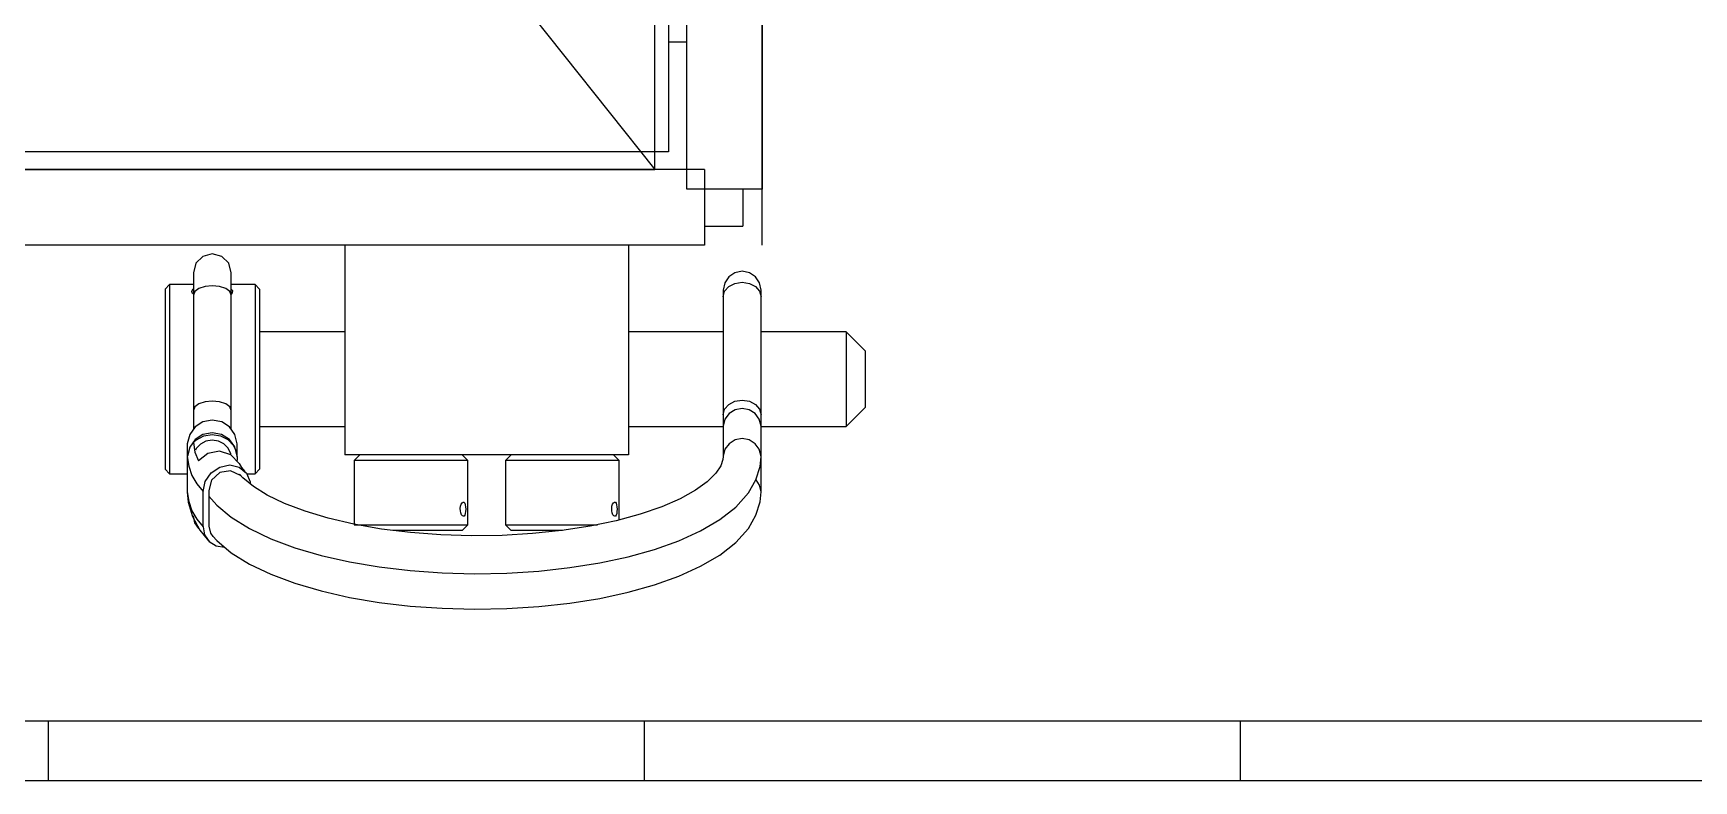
# Model space of a CAD drawing. Extents: x -1 to 1284, y 105 to 936.
# Drawn here: x 548.2 to 687.6, y 105 to 167.8 of the extents above; entities that cross this region are included whole.
import ezdxf

# ---------------------------------------------------------------- set-up
doc = ezdxf.new("R2010")
doc.units = 0

msp = doc.modelspace()

# ---------------------------------------------------------------- linework, layer by layer
for p, q in [((609.369, 713.128), (609.369, 149.955)), ((609.369, 713.128), (609.369, 149.955)), ((609.369, 713.128), (609.369, 149.955)), ((609.369, 713.128), (609.369, 149.955)), ((609.369, 713.128), (609.369, 149.955)), ((609.369, 713.128), (609.369, 149.955)), ((609.369, 713.128), (609.369, 149.955)), ((609.369, 713.128), (609.369, 149.955)), ((609.369, 713.128), (609.369, 149.955)), ((609.369, 713.128), (609.369, 149.955)), ((609.369, 713.128), (609.369, 149.955)), ((603.072, 154.667), (603.072, 708.315)), ((609.422, 154.667), (609.422, 708.315)), ((162.548, 706.778), (600.386, 156.305)), ((162.548, 706.778), (600.386, 156.305)), ((162.548, 706.778), (600.386, 156.305)), ((162.548, 706.778), (600.386, 156.305)), ((162.548, 706.778), (600.386, 156.305)), ((162.548, 706.778), (600.386, 156.305)), ((162.548, 706.778), (600.386, 156.305)), ((162.548, 706.778), (600.386, 156.305)), ((162.548, 706.778), (600.386, 156.305)), ((162.548, 706.778), (600.386, 156.305)), ((162.548, 706.778), (600.386, 156.305)), ((600.386, 156.305), (600.386, 706.778)), ((600.386, 156.305), (600.386, 706.778)), ((600.386, 156.305), (600.386, 706.778)), ((600.386, 156.305), (600.386, 706.778)), ((600.386, 156.305), (600.386, 706.778)), ((600.386, 156.305), (600.386, 706.778)), ((600.386, 156.305), (600.386, 706.778)), ((600.386, 156.305), (600.386, 706.778)), ((600.386, 156.305), (600.386, 706.778)), ((600.386, 156.305), (600.386, 706.778)), ((600.386, 156.305), (600.386, 706.778)), ((601.535, 705.291), (601.535, 157.792)), ((603.072, 167.012), (601.535, 167.012)), ((601.535, 157.792), (472.783, 157.792)), ((162.548, 156.305), (600.386, 156.305)), ((162.548, 156.305), (600.386, 156.305)), ((162.548, 156.305), (600.386, 156.305)), ((162.548, 156.305), (600.386, 156.305)), ((162.548, 156.305), (600.386, 156.305)), ((162.548, 156.305), (600.386, 156.305)), ((162.548, 156.305), (600.386, 156.305)), ((162.548, 156.305), (600.386, 156.305)), ((162.548, 156.305), (600.386, 156.305)), ((162.548, 156.305), (600.386, 156.305)), ((162.548, 156.305), (600.386, 156.305)), ((604.559, 156.304), (468.873, 156.304)), ((600.386, 156.305), (506.737, 156.305)), ((600.386, 156.305), (506.737, 156.305)), ((600.386, 156.305), (506.737, 156.305)), ((600.386, 156.305), (506.737, 156.305)), ((600.386, 156.305), (506.737, 156.305)), ((600.386, 156.305), (506.737, 156.305)), ((600.386, 156.305), (506.737, 156.305)), ((600.386, 156.305), (506.737, 156.305)), ((600.386, 156.305), (506.737, 156.305)), ((600.386, 156.305), (506.737, 156.305)), ((600.386, 156.305), (506.737, 156.305)), ((604.559, 156.304), (604.559, 149.954)), ((609.422, 154.667), (603.072, 154.667)), ((607.784, 154.667), (607.784, 151.542)), ((604.559, 151.542), (607.784, 151.542)), ((604.559, 149.954), (468.873, 149.954)), ((563.2645, 149.2305), (562.47075, 149.017815)), ((564.05825, 149.017815), (563.2645, 149.2305)), ((574.378, 149.954), (574.378, 132.365)), ((598.19, 149.954), (598.19, 132.365)), ((561.889685, 148.43675), (561.677, 147.643)), ((562.47075, 149.017815), (561.889685, 148.43675)), ((564.639315, 148.43675), (564.05825, 149.017815)), ((564.852, 147.643), (564.639315, 148.43675)), ((607.7145, 147.7665), (607.096573, 147.641746)), ((608.332427, 147.641746), (607.7145, 147.7665)), ((559.678, 146.652), (559.297, 146.271)), ((561.678, 146.652), (559.678, 146.652)), ((559.678, 146.652), (559.678, 146.083)), ((561.644086, 146.272894), (561.677, 146.289616)), ((561.678, 147.643), (561.678, 145.773)), ((562.141956, 146.321221), (561.797839, 146.069695)), ((562.656993, 146.489287), (562.141956, 146.321221)), ((563.264502, 146.548302), (562.656993, 146.489287)), ((563.872011, 146.489287), (563.264502, 146.548302)), ((564.387022, 146.321221), (563.872011, 146.489287)), ((564.731165, 146.069695), (564.387022, 146.321221)), ((564.853, 145.773), (564.853, 147.643)), ((566.853, 146.652), (564.853, 146.652)), ((567.234, 146.271), (566.853, 146.652)), ((566.853, 146.652), (566.853, 146.083)), ((606.251754, 146.796927), (606.127, 146.179)), ((606.247835, 146.087455), (606.591952, 146.487983)), ((606.591968, 147.301532), (606.251754, 146.796927)), ((606.591952, 146.487983), (607.106989, 146.755606)), ((607.096573, 147.641746), (606.591968, 147.301532)), ((607.106989, 146.755606), (607.714498, 146.849583)), ((607.714498, 146.849583), (608.322007, 146.755606)), ((608.322007, 146.755606), (608.837018, 146.487983)), ((608.837032, 147.301532), (608.332427, 147.641746)), ((608.837018, 146.487983), (609.181161, 146.087455)), ((609.177246, 146.796927), (608.837032, 147.301532)), ((609.302, 146.179), (609.177246, 146.796927)), ((559.297, 146.271), (559.297, 145.73)), ((559.297, 145.73), (559.297, 131.158)), ((559.678, 146.083), (559.678, 130.777)), ((561.55, 146.083), (561.644086, 146.272894)), ((561.607865, 145.90744), (561.55, 146.083065)), ((561.677, 145.839), (561.607865, 145.90744)), ((561.797839, 146.069695), (561.677004, 145.773)), ((561.678, 145.773), (561.678, 136.091)), ((564.852, 145.773), (564.731165, 146.069695)), ((564.942752, 145.945679), (564.851868, 145.841772)), ((564.852, 146.277), (564.964977, 146.161536)), ((564.853, 136.091), (564.853, 145.773)), ((564.964977, 146.161536), (564.942752, 145.945679)), ((566.853, 146.083), (566.853, 130.777)), ((567.234, 146.271), (567.234, 145.73)), ((567.234, 145.73), (567.234, 131.158)), ((606.127, 145.615), (606.247835, 146.087455)), ((606.128, 146.179), (606.128, 145.615)), ((606.128, 145.615), (606.128, 135.715)), ((609.181161, 146.087455), (609.301996, 145.615)), ((609.301996, 145.615), (609.302, 145.615)), ((609.303, 145.615), (609.303, 146.179)), ((609.303, 135.715), (609.303, 145.615)), ((574.378, 142.684), (567.234, 142.684)), ((606.128, 142.684), (598.19, 142.684)), ((616.447, 142.684), (609.303, 142.684)), ((618.034, 141.096), (616.4465, 142.6835)), ((616.447, 142.684), (616.447, 142.399)), ((616.447, 142.399), (616.447, 134.746)), ((618.034, 141.096), (618.034, 136.334)), ((562.141956, 136.639221), (561.797839, 136.387695)), ((562.656993, 136.807287), (562.141956, 136.639221)), ((563.264502, 136.866302), (562.656993, 136.807287)), ((563.872011, 136.807287), (563.264502, 136.866302)), ((564.387022, 136.639221), (563.872011, 136.807287)), ((564.731165, 136.387695), (564.387022, 136.639221)), ((606.247835, 136.187455), (606.591952, 136.587983)), ((606.591952, 136.587983), (607.106989, 136.855606)), ((607.106989, 136.855606), (607.714498, 136.949583)), ((607.714498, 136.949583), (608.322007, 136.855606)), ((608.322007, 136.855606), (608.837018, 136.587983)), ((608.837018, 136.587983), (609.181161, 136.187455)), ((561.797839, 136.387695), (561.677004, 136.091)), ((561.678, 136.091), (561.678, 134.567)), ((563.264505, 135.276559), (562.476507, 135.123491)), ((564.052503, 135.123491), (563.264505, 135.276559)), ((564.852, 136.091), (564.731165, 136.387695)), ((564.853, 134.567), (564.853, 136.091)), ((606.127, 135.715), (606.247835, 136.187455)), ((606.27797, 135.345937), (606.127, 134.758)), ((606.128, 135.715), (606.128, 134.758)), ((606.624119, 135.820538), (606.27797, 135.345937)), ((607.118582, 136.137665), (606.624119, 135.820538)), ((607.7145, 136.253182), (607.118582, 136.137665)), ((608.310418, 136.137665), (607.7145, 136.253182)), ((608.804881, 135.820538), (608.310418, 136.137665)), ((609.15103, 135.345937), (608.804881, 135.820538)), ((609.302, 134.758), (609.15103, 135.345937)), ((609.181161, 136.187455), (609.301996, 135.715)), ((609.301996, 135.715), (609.302, 135.715)), ((609.303, 134.758), (609.303, 135.715)), ((616.447, 134.746), (618.0345, 136.3335)), ((561.366631, 134.075021), (561.16901, 133.297)), ((561.823173, 134.703415), (561.366631, 134.075021)), ((562.468849, 134.058184), (561.819352, 133.637384)), ((562.476507, 135.123491), (561.823173, 134.703415)), ((561.950092, 133.630718), (562.563977, 133.9499)), ((563.252994, 134.214635), (562.468849, 134.058184)), ((562.563977, 133.9499), (563.257132, 134.06248)), ((564.038927, 134.067432), (563.252994, 134.214635)), ((563.257132, 134.06248), (563.951398, 133.955731)), ((563.951398, 133.955731), (564.568511, 133.641655)), ((564.693336, 133.654313), (564.038927, 134.067432)), ((564.705837, 134.703415), (564.052503, 135.123491)), ((565.162379, 134.075021), (564.705837, 134.703415)), ((565.36, 133.297), (565.162379, 134.075021)), ((567.234, 134.746), (574.378, 134.746)), ((598.19, 134.746), (606.128, 134.746)), ((606.128, 134.758), (606.128, 132.235)), ((609.303, 132.235), (609.303, 134.758)), ((609.303, 134.746), (616.447, 134.746)), ((561.365717, 133.010379), (561.16916, 132.235314)), ((561.17, 132.235), (561.17, 133.297)), ((561.819352, 133.637384), (561.365717, 133.010379)), ((561.679, 133.387), (561.950092, 133.630718)), ((561.679, 133.387), (561.802604, 132.596638)), ((561.802604, 132.596638), (562.095507, 131.85222)), ((561.910995, 132.88307), (561.852946, 132.747445)), ((562.260721, 133.256577), (561.910995, 132.88307)), ((562.882293, 132.480377), (562.09553, 131.85175)), ((562.723953, 133.50157), (562.260721, 133.256577)), ((563.248436, 133.590406), (562.723953, 133.50157)), ((563.87284, 132.661998), (562.882293, 132.480377)), ((563.775009, 133.513082), (563.248436, 133.590406)), ((564.244273, 133.278352), (563.775009, 133.513082)), ((564.831449, 132.353393), (563.87284, 132.661998)), ((564.603365, 132.912709), (564.244273, 133.278352)), ((564.568511, 133.641655), (565.038781, 133.15568)), ((564.811856, 132.457367), (564.603365, 132.912709)), ((565.154326, 133.032696), (564.693336, 133.654313)), ((564.819, 132.355), (564.811856, 132.457367)), ((565.038781, 133.15568), (565.309211, 132.552648)), ((565.36, 132.26), (565.154326, 133.032696)), ((565.309211, 132.552648), (565.349348, 131.900586)), ((565.361, 132.235), (565.361, 133.297)), ((598.19, 132.365), (574.378, 132.365)), ((575.648, 132.365), (575.171751, 131.888751)), ((584.697, 131.889), (584.220751, 132.365249)), ((588.348, 132.365), (587.871751, 131.888751)), ((597.397, 131.889), (596.920751, 132.365249)), ((606.278205, 132.82359), (606.127, 132.235794)), ((606.624491, 133.298003), (606.278205, 132.82359)), ((607.119001, 133.614929), (606.624491, 133.298003)), ((607.714874, 133.730266), (607.119001, 133.614929)), ((608.310689, 133.614631), (607.714874, 133.730266)), ((608.80504, 133.297458), (608.310689, 133.614631)), ((609.151089, 132.822872), (608.80504, 133.297458)), ((609.302, 132.235), (609.151089, 132.822872)), ((559.297, 131.158), (559.678, 130.777)), ((561.169, 132.235), (561.284528, 131.415562)), ((561.17, 129.258), (561.17, 132.235)), ((561.284528, 131.415562), (561.549249, 130.639071)), ((563.169158, 130.84788), (563.904249, 131.339605)), ((564.803159, 131.004938), (563.891697, 130.865172)), ((563.904249, 131.339605), (564.741151, 131.509951)), ((564.741151, 131.509951), (565.529688, 131.328349)), ((565.642, 130.622), (564.803159, 131.004938)), ((565.53, 131.628), (564.831449, 132.353393)), ((565.349348, 131.900586), (565.342469, 131.878837)), ((565.361, 132.193), (565.361, 132.235)), ((565.529688, 131.328349), (566.128386, 130.827388)), ((565.744835, 131.289211), (565.544281, 131.632206)), ((566.01, 130.971), (565.744835, 131.289211)), ((566.853, 130.777), (567.234, 131.158)), ((575.172, 131.889), (575.172, 126.491)), ((584.332, 131.889), (575.172, 131.889)), ((584.697, 131.889), (584.332, 131.889)), ((584.697, 126.491), (584.697, 131.889)), ((587.872, 131.889), (587.872, 126.491)), ((597.032, 131.889), (587.872, 131.889)), ((597.397, 131.889), (597.032, 131.889)), ((597.397, 126.897), (597.397, 131.889)), ((605.917477, 131.429125), (605.51412, 130.823529)), ((606.105569, 131.981863), (605.917477, 131.429125)), ((606.127, 132.235), (606.105569, 131.981863)), ((608.87634, 130.262317), (609.225113, 131.390607)), ((609.225113, 131.390607), (609.301816, 132.234587)), ((609.303, 132.215), (609.303, 132.235)), ((609.303, 131.781), (609.303, 132.215)), ((609.303, 129.258), (609.303, 131.781)), ((559.678, 130.777), (561.17, 130.777)), ((561.549249, 130.639071), (561.95415, 129.92558)), ((561.95415, 129.92558), (562.49022, 129.29514)), ((562.49, 129.295), (562.667747, 130.122994)), ((562.667747, 130.122994), (563.169158, 130.84788)), ((563.206142, 130.248478), (562.97103, 129.35684)), ((563.891697, 130.865172), (563.206142, 130.248478)), ((565.837595, 130.421366), (565.553803, 130.75192)), ((566.706724, 129.705285), (565.837595, 130.421366)), ((566.128386, 130.827388), (566.429878, 130.096943)), ((566.163, 130.777), (566.853, 130.777)), ((566.429878, 130.096943), (566.446811, 129.957791)), ((567.875654, 128.97969), (566.706724, 129.705285)), ((604.791464, 130.105824), (603.790574, 129.382608)), ((605.51412, 130.823529), (604.791464, 130.105824)), ((608.239595, 129.160327), (608.87634, 130.262317)), ((609.181165, 129.821956), (608.88089, 130.257695)), ((609.302, 129.258), (609.181165, 129.821956)), ((561.169, 129.258), (561.241734, 128.39239)), ((561.169, 129.258), (561.284528, 128.438562)), ((561.241734, 128.39239), (561.59826, 127.17244)), ((561.284528, 128.438562), (561.549249, 127.662071)), ((562.49, 126.318), (562.49, 129.295)), ((562.968, 128.902), (563.631045, 128.137808)), ((562.972, 129.357), (562.972, 126.38)), ((569.330514, 128.277556), (567.875654, 128.97969)), ((571.047554, 127.624547), (569.330514, 128.277556)), ((584.097659, 128.058893), (584.152428, 128.221619)), ((584.152428, 128.221619), (584.225796, 128.338115)), ((584.225796, 128.338115), (584.305833, 128.393995)), ((584.305833, 128.393995), (584.380895, 128.383015)), ((584.380895, 128.383015), (584.443337, 128.307392)), ((584.443337, 128.307392), (584.489162, 128.174934)), ((584.489162, 128.174934), (584.516811, 127.999468)), ((596.797659, 128.058893), (596.852428, 128.221619)), ((596.852428, 128.221619), (596.925796, 128.338115)), ((596.925796, 128.338115), (597.005833, 128.393995)), ((597.005833, 128.393995), (597.080895, 128.383015)), ((597.080895, 128.383015), (597.143337, 128.307392)), ((597.143337, 128.307392), (597.189162, 128.174934)), ((597.189162, 128.174934), (597.216811, 127.999468)), ((602.512454, 128.673621), (600.966864, 127.999591)), ((603.790574, 129.382608), (602.512454, 128.673621)), ((607.182555, 127.981607), (608.239595, 129.160327)), ((608.876461, 127.285436), (609.225234, 128.413725)), ((609.225234, 128.413725), (609.301937, 129.257702)), ((561.549249, 127.662071), (561.95415, 126.94858)), ((561.59826, 127.17244), (562.226486, 126.02956)), ((561.797627, 126.650016), (561.676792, 127.230633)), ((561.95415, 126.94858), (562.49022, 126.31814)), ((563.631045, 128.137808), (564.858415, 127.123178)), ((564.858415, 127.123178), (566.391145, 126.172306)), ((572.997294, 127.040252), (571.047554, 127.624547)), ((575.146634, 126.539658), (572.997294, 127.040252)), ((584.070566, 127.867777), (584.097659, 128.058893)), ((584.076122, 127.668012), (584.070566, 127.867777)), ((584.113825, 127.482426), (584.076122, 127.668012)), ((584.176425, 127.333476), (584.113825, 127.482426)), ((584.25289, 127.237343), (584.176425, 127.333476)), ((584.332, 127.204), (584.25289, 127.237343)), ((584.381768, 127.219361), (584.332, 127.204015)), ((584.332, 127.204015), (584.332, 127.204)), ((584.444607, 127.296966), (584.381768, 127.219361)), ((584.490115, 127.431009), (584.444607, 127.296966)), ((584.517076, 127.605427), (584.490115, 127.431009)), ((584.516811, 127.999468), (584.526072, 127.801835)), ((584.526072, 127.801835), (584.517076, 127.605427)), ((597.157824, 126.832553), (594.954244, 126.370853)), ((596.770566, 127.867777), (596.797659, 128.058893)), ((596.776122, 127.668012), (596.770566, 127.867777)), ((596.813825, 127.482426), (596.776122, 127.668012)), ((596.876425, 127.333476), (596.813825, 127.482426)), ((596.95289, 127.237343), (596.876425, 127.333476)), ((597.032, 127.204), (596.95289, 127.237343)), ((597.081768, 127.219361), (597.032, 127.204015)), ((597.032, 127.204015), (597.032, 127.204)), ((597.144607, 127.296966), (597.081768, 127.219361)), ((597.190115, 127.431009), (597.144607, 127.296966)), ((599.172884, 127.380152), (597.157824, 126.832553)), ((597.217076, 127.605427), (597.190115, 127.431009)), ((597.216811, 127.999468), (597.226072, 127.801835)), ((597.226072, 127.801835), (597.217076, 127.605427)), ((600.966864, 127.999591), (599.172884, 127.380152)), ((604.236605, 125.986701), (605.835215, 126.925587)), ((605.835215, 126.925587), (607.182555, 127.981607)), ((608.239716, 126.183446), (608.876461, 127.285436)), ((562.121, 126.178), (561.797627, 126.650016)), ((562.226486, 126.02956), (562.933293, 125.148803)), ((562.49, 126.318), (562.622936, 125.641966)), ((562.622936, 125.641966), (563.014393, 125.074995)), ((562.971, 126.38), (563.105673, 125.787159)), ((563.105673, 125.787159), (563.307047, 125.493718)), ((563.317, 125.523), (563.631166, 125.160926)), ((566.391145, 126.172306), (568.186845, 125.313229)), ((577.459914, 126.134185), (575.146634, 126.539658)), ((575.172, 126.491), (584.332, 126.491)), ((579.899634, 125.832343), (577.459914, 126.134185)), ((583.892, 126.015), (578.413, 126.015)), ((582.426744, 125.640113), (579.899634, 125.832343)), ((585.001034, 125.561138), (582.426744, 125.640113)), ((584.22, 126.015), (583.892, 126.015)), ((584.22, 126.015), (584.696249, 126.491249)), ((584.332, 126.491), (584.697, 126.491)), ((587.581434, 125.59678), (585.001034, 125.561138)), ((590.127224, 125.746127), (587.581434, 125.59678)), ((587.872, 126.491), (588.348249, 126.014751)), ((587.872, 126.491), (595.587, 126.491)), ((592.658, 126.015), (588.348, 126.015)), ((592.598004, 126.006006), (590.127224, 125.746127)), ((594.954244, 126.370853), (592.598004, 126.006006)), ((602.409365, 125.155498), (604.236605, 125.986701)), ((607.182676, 125.004726), (608.239716, 126.183446)), ((563.014393, 125.074995), (563.599448, 124.71112)), ((563.599448, 124.71112), (564.28107, 124.61069)), ((563.631166, 125.160926), (564.858536, 124.146296)), ((564.858536, 124.146296), (566.391266, 123.195422)), ((568.186845, 125.313229), (570.201515, 124.559125)), ((570.201515, 124.559125), (572.405785, 123.912664)), ((598.153175, 123.806699), (600.374005, 124.428559)), ((600.374005, 124.428559), (602.409365, 125.155498)), ((605.835336, 123.948706), (607.182676, 125.004726)), ((566.391266, 123.195422), (568.186966, 122.336345)), ((572.405785, 123.912664), (574.772215, 123.376182)), ((574.772215, 123.376182), (577.272105, 122.952484)), ((577.272105, 122.952484), (579.874865, 122.644441)), ((579.874865, 122.644441), (582.548025, 122.454455)), ((587.969755, 122.43395), (590.648895, 122.603368)), ((590.648895, 122.603368), (593.260775, 122.890581)), ((593.260775, 122.890581), (595.772565, 123.292834)), ((595.772565, 123.292834), (598.153175, 123.806699)), ((602.409486, 122.178617), (604.236726, 123.009822)), ((604.236726, 123.009822), (605.835336, 123.948706)), ((568.186966, 122.336345), (570.201636, 121.582241)), ((570.201636, 121.582241), (572.405906, 120.935783)), ((582.548025, 122.454455), (585.257835, 122.38411)), ((585.257835, 122.38411), (587.969755, 122.43395)), ((598.153296, 120.829816), (600.374126, 121.451679)), ((600.374126, 121.451679), (602.409486, 122.178617)), ((572.405906, 120.935783), (574.772336, 120.399299)), ((574.772336, 120.399299), (577.272226, 119.975604)), ((577.272226, 119.975604), (579.874986, 119.667558)), ((590.649016, 119.626485), (593.260896, 119.913697)), ((593.260896, 119.913697), (595.772686, 120.315953)), ((595.772686, 120.315953), (598.153296, 120.829816)), ((579.874986, 119.667558), (582.548146, 119.477572)), ((582.548146, 119.477572), (585.257956, 119.40723)), ((585.257956, 119.40723), (587.969876, 119.45707)), ((587.969876, 119.45707), (590.649016, 119.626485)), ((1279, 110), (120, 110)), ((549.499, 110), (549.499, 105)), ((599.5, 110), (599.5, 105)), ((649.498, 110), (649.498, 105)), ((1284, 105), (115, 105))]:
    msp.add_line(p, q)

doc.saveas('drawing.dxf')
